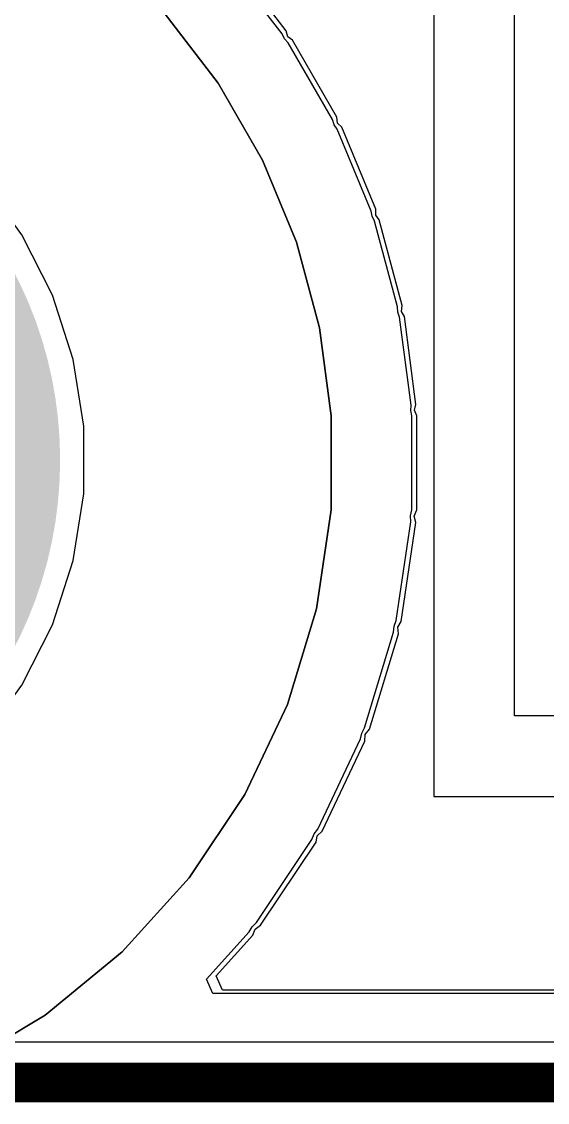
# Model space of a CAD drawing. Header units: inches. Extents: x -4 to 5258, y -4 to 5281.
# Drawn here: x 2.35 to 5.73, y -4.12 to 2.81 of the extents above; entities that cross this region are included whole.
import ezdxf

# ---------------------------------------------------------------- set-up
doc = ezdxf.new("R2010")
doc.units = ezdxf.units.IN
for name, color, linetype in [('Board Outline', 216, 'Continuous'), ('Bottom Layer', 5, 'Continuous'), ('Bottom Solder', 6, 'Continuous'), ('Layer 1', 16, 'Continuous'), ('Layer 2', 76, 'Continuous'), ('Multi-Layer', 9, 'Continuous'), ('Top Layer', 1, 'Continuous'), ('Top Solder', 216, 'Continuous')]:
    doc.layers.add(name, color=color, linetype=linetype)

msp = doc.modelspace()

# ---------------------------------------------------------------- hatches: boundary and pattern name
at = {"layer": 'Bottom Layer'}
h = msp.add_hatch(color=5, dxfattribs=at)
edge = h.paths.add_edge_path()
edge.add_arc((0, 0), 2.5, 0, 360)
at = {"layer": 'Bottom Solder'}
h = msp.add_hatch(color=6, dxfattribs=at)
edge = h.paths.add_edge_path()
edge.add_arc((0, 0), 2.6016, 0, 360)
at = {"layer": 'Layer 1'}
h = msp.add_hatch(color=16, dxfattribs=at)
edge = h.paths.add_edge_path()
edge.add_arc((0, 0), 2.5, 0, 360)
at = {"layer": 'Layer 2'}
h = msp.add_hatch(color=76, dxfattribs=at)
edge = h.paths.add_edge_path()
edge.add_arc((0, 0), 2.5, 0, 360)
at = {"layer": 'Multi-Layer'}
h = msp.add_hatch(color=9, dxfattribs=at)
edge = h.paths.add_edge_path()
edge.add_arc((0, 0), 2.5, 0, 360)
at = {"layer": 'Top Layer'}
h = msp.add_hatch(color=1, dxfattribs=at)
edge = h.paths.add_edge_path()
edge.add_arc((0, 0), 2.5, 0, 360)
at = {"layer": 'Top Solder'}
h = msp.add_hatch(color=216, dxfattribs=at)
edge = h.paths.add_edge_path()
edge.add_arc((0, 0), 2.6016, 0, 360)

# ---------------------------------------------------------------- linework, layer by layer
at = {"layer": 'Board Outline'}
msp.add_lwpolyline([(-4.0093, -3.9907, 0.254, 0.254, 0), (145.9907, -3.9907, 0.254, 0.254, 0)], format="xyseb", dxfattribs=at)
at = {"layer": 'Bottom Layer'}
for p, q in [((4.027, 2.7315), (3.6807, 3.1828)), ((3.6161, 2.4162), (3.2697, 2.8675)), ((4.0421, 2.7008), (4.027, 2.7315)), ((4.0646, 2.6751), (4.0421, 2.7008)), ((4.3491, 2.1825), (4.0646, 2.6751)), ((3.9005, 1.9235), (3.6161, 2.4162)), ((4.36, 2.1501), (4.3491, 2.1825)), ((4.379, 2.1217), (4.36, 2.1501)), ((4.5967, 1.5961), (4.379, 2.1217)), ((4.1182, 1.3979), (3.9005, 1.9235)), ((4.6034, 1.5626), (4.5967, 1.5961)), ((4.6185, 1.532), (4.6034, 1.5626)), ((4.7657, 0.9825), (4.6185, 1.532)), ((4.2654, 0.8484), (4.1182, 1.3979)), ((4.768, 0.9484), (4.7657, 0.9825)), ((4.7789, 0.9161), (4.768, 0.9484)), ((4.8532, 0.352), (4.7789, 0.9161)), ((4.3397, 0.2844), (4.2654, 0.8484)), ((4.851, 0.3179), (4.8532, 0.352)), ((4.3397, 0), (4.3397, 0.2844)), ((4.8576, 0.2844), (4.851, 0.3179)), ((4.8576, 0), (4.8576, 0.2844)), ((4.3397, -0.3201), (4.3397, 0)), ((4.8576, -0.3201), (4.8576, 0)), ((4.2457, -0.9534), (4.3397, -0.3201)), ((4.8501, -0.3578), (4.8576, -0.3201)), ((4.7581, -1.0294), (4.852, -0.3961)), ((4.852, -0.3961), (4.8501, -0.3578)), ((4.0599, -1.5661), (4.2457, -0.9534)), ((4.7452, -1.0656), (4.7581, -1.0294)), ((4.5555, -1.7164), (4.7414, -1.1038)), ((4.7414, -1.1038), (4.7452, -1.0656)), ((3.7862, -2.1448), (4.0599, -1.5661)), ((4.5374, -1.7503), (4.5555, -1.7164)), ((4.2544, -2.3663), (4.5281, -1.7875)), ((4.5281, -1.7875), (4.5374, -1.7503)), ((3.4305, -2.6772), (3.7862, -2.1448)), ((4.2168, -2.4326), (4.2315, -2.3971)), ((4.2315, -2.3971), (4.2544, -2.3663)), ((3.8611, -2.9649), (4.2168, -2.4326)), ((3.0005, -3.1515), (3.4305, -2.6772)), ((3.834, -2.9921), (3.8611, -2.9649)), ((3.5401, -3.3274), (3.8142, -3.025)), ((3.8142, -3.025), (3.834, -2.9921)), ((2.5056, -3.5577), (3.0005, -3.1515)), ((3.5813, -3.4203), (3.5401, -3.3274)), ((49.0631, -3.4203), (3.5813, -3.4203)), ((1.9565, -3.8868), (2.5056, -3.5577))]:
    msp.add_line(p, q, dxfattribs=at)
at = {"layer": 'Bottom Solder'}
for p, q in [((3.6161, 2.4162), (3.2697, 2.8675)), ((3.9005, 1.9235), (3.6161, 2.4162)), ((4.1182, 1.3979), (3.9005, 1.9235)), ((4.2654, 0.8484), (4.1182, 1.3979)), ((4.3397, 0.2844), (4.2654, 0.8484)), ((4.3397, 0), (4.3397, 0.2844)), ((4.3397, -0.3201), (4.3397, 0)), ((4.2457, -0.9534), (4.3397, -0.3201)), ((4.0599, -1.5661), (4.2457, -0.9534)), ((3.7862, -2.1448), (4.0599, -1.5661)), ((3.4305, -2.6772), (3.7862, -2.1448)), ((3.0005, -3.1515), (3.4305, -2.6772)), ((2.5056, -3.5577), (3.0005, -3.1515)), ((1.9565, -3.8868), (2.5056, -3.5577))]:
    msp.add_line(p, q, dxfattribs=at)
at = {"layer": 'Layer 1'}
for p, q in [((4.9987, 5.2523), (4.9987, -2.1573)), ((5.5167, -1.6394), (5.5167, 5.2523)), ((136.239, -1.6394), (5.5167, -1.6394)), ((4.9987, -2.1573), (136.757, -2.1573)), ((145.7317, -3.7317), (-3.7504, -3.7317))]:
    msp.add_line(p, q, dxfattribs=at)
at = {"layer": 'Layer 2'}
for p, q in [((2.3554, 1.4434), (2.1006, 1.7941)), ((2.5522, 1.0572), (2.3554, 1.4434)), ((2.6862, 0.6449), (2.5522, 1.0572)), ((2.754, 0.2167), (2.6862, 0.6449)), ((2.754, -0.2167), (2.754, 0.2167)), ((2.6862, -0.6449), (2.754, -0.2167)), ((2.5522, -1.0572), (2.6862, -0.6449)), ((2.3554, -1.4434), (2.5522, -1.0572)), ((2.1006, -1.7941), (2.3554, -1.4434)), ((43.3725, -3.7317), (-3.7504, -3.7317))]:
    msp.add_line(p, q, dxfattribs=at)
at = {"layer": 'Top Layer'}
for p, q in [((4.0523, 2.7509), (3.706, 3.2022)), ((3.6161, 2.4162), (3.2697, 2.8675)), ((4.0621, 2.7142), (4.0523, 2.7509)), ((4.0922, 2.6911), (4.0621, 2.7142)), ((4.3767, 2.1984), (4.0922, 2.6911)), ((3.9005, 1.9235), (3.6161, 2.4162)), ((4.3816, 2.1608), (4.3767, 2.1984)), ((4.4085, 2.1339), (4.3816, 2.1608)), ((4.6262, 1.6084), (4.4085, 2.1339)), ((4.1182, 1.3979), (3.9005, 1.9235)), ((4.6262, 1.5704), (4.6262, 1.6084)), ((4.6493, 1.5403), (4.6262, 1.5704)), ((4.7965, 0.9908), (4.6493, 1.5403)), ((4.2654, 0.8484), (4.1182, 1.3979)), ((4.7916, 0.9531), (4.7965, 0.9908)), ((4.8106, 0.9202), (4.7916, 0.9531)), ((4.8848, 0.3562), (4.8106, 0.9202)), ((4.3397, 0.2844), (4.2654, 0.8484)), ((4.875, 0.3195), (4.8848, 0.3562)), ((4.3397, 0), (4.3397, 0.2844)), ((4.8895, 0.2844), (4.875, 0.3195)), ((4.8895, 0), (4.8895, 0.2844)), ((4.3397, -0.3201), (4.3397, 0)), ((4.8895, -0.3201), (4.8895, 0)), ((4.2457, -0.9534), (4.3397, -0.3201)), ((4.8732, -0.3595), (4.8895, -0.3201)), ((4.7896, -1.0341), (4.8836, -0.4008)), ((4.8836, -0.4008), (4.8732, -0.3595)), ((4.0599, -1.5661), (4.2457, -0.9534)), ((4.7677, -1.0706), (4.7896, -1.0341)), ((4.7719, -1.113), (4.7677, -1.0706)), ((4.5861, -1.7257), (4.7719, -1.113)), ((3.7862, -2.1448), (4.0599, -1.5661)), ((4.559, -1.7586), (4.5861, -1.7257)), ((4.2832, -2.3799), (4.557, -1.8012)), ((4.557, -1.8012), (4.559, -1.7586)), ((3.4305, -2.6772), (3.7862, -2.1448)), ((4.2433, -2.4503), (4.2517, -2.4085)), ((4.2517, -2.4085), (4.2832, -2.3799)), ((3.8876, -2.9826), (4.2433, -2.4503)), ((3.0005, -3.1515), (3.4305, -2.6772)), ((3.603, -3.3056), (3.8379, -3.0464)), ((3.8379, -3.0464), (3.8522, -3.0063)), ((3.8522, -3.0063), (3.8876, -2.9826)), ((2.5056, -3.5577), (3.0005, -3.1515)), ((3.6441, -3.3985), (3.603, -3.3056)), ((52.1172, -3.3985), (3.6441, -3.3985)), ((1.9565, -3.8868), (2.5056, -3.5577))]:
    msp.add_line(p, q, dxfattribs=at)
at = {"layer": 'Top Solder'}
for p, q in [((3.2697, 2.8675), (3.6161, 2.4162)), ((3.6161, 2.4162), (3.9005, 1.9235)), ((3.9005, 1.9235), (4.1182, 1.3979)), ((4.1182, 1.3979), (4.2654, 0.8484)), ((4.2654, 0.8484), (4.3397, 0.2844)), ((4.3397, 0.2844), (4.3397, 0)), ((4.3397, 0), (4.3397, -0.3201)), ((4.3397, -0.3201), (4.2457, -0.9534)), ((4.2457, -0.9534), (4.0599, -1.5661)), ((4.0599, -1.5661), (3.7862, -2.1448)), ((3.7862, -2.1448), (3.4305, -2.6772)), ((3.4305, -2.6772), (3.0005, -3.1515)), ((3.0005, -3.1515), (2.5056, -3.5577)), ((2.5056, -3.5577), (1.9565, -3.8868))]:
    msp.add_line(p, q, dxfattribs=at)

doc.saveas('drawing.dxf')
